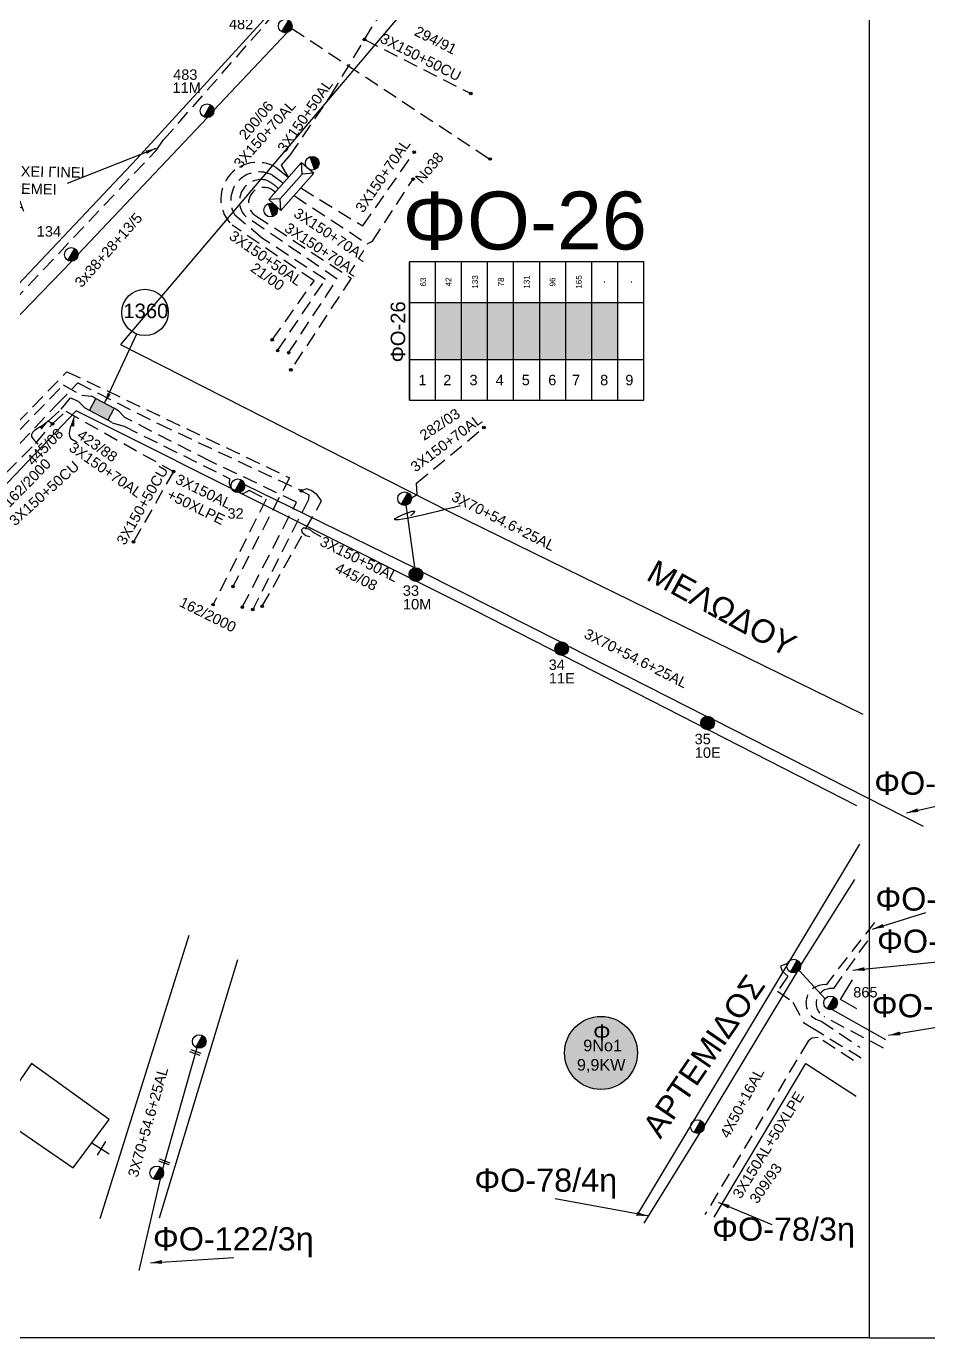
# Model space of a CAD drawing. Header units: millimetres. Extents: x 911 to 5440, y 753 to 2084.
# Drawn here: x 2813.8 to 2969.6, y 756.3 to 982.8 of the extents above; entities that cross this region are included whole.
import ezdxf
from ezdxf.enums import TextEntityAlignment as Align

# ---------------------------------------------------------------- set-up
doc = ezdxf.new("R2010")
doc.units = ezdxf.units.MM
doc.linetypes.add('DASHED', pattern=[19.05, 12.7, -6.35])
for name, color, linetype in [('Link Box 4 Διευθύνσεων', 7, 'Continuous'), ('Άγνωστα', 7, 'Continuous'), ('Ασφαλειοκιβώτια Χ.Τ 9 αναχωρήσεων', 7, 'Continuous'), ('Γυμνά εναέρια ΧΤ και ΦΟΠ (3Φ)   4x50+16AL', 7, 'Continuous'), ('Επιγραφές - Σχήματα', 7, 'Continuous'), ('Καλώδια ΧΤ   3x150+50AL', 7, 'DASHED'), ('Καλώδια ΧΤ   3x150+50CU', 7, 'DASHED'), ('Καλώδια ΧΤ   3x150AL+50XLPE', 7, 'DASHED'), ('Μηχανική τομή', 7, 'Continuous'), ('Στύλος Ξύλινος', 7, 'Continuous'), ('Στύλος Ξύλινος @ 1', 7, 'Continuous'), ('Στύλος ΦΜ', 7, 'Continuous'), ('Στύλος ΦΜ @ 1', 7, 'Continuous'), ('Συνδέσεις', 7, 'Continuous'), ('Συνεστραμμένα ΧΤ   3x70+54.6+25 AL', 7, 'SYN_LINE'), ('Υποσταθμός εναέριος 2 στύλων', 7, 'Continuous'), ('Υποσταθμός πόλεως', 7, 'Continuous'), ('Υπόβαθρο ΔΕΗ', 7, 'Continuous'), ('Υπόγεια καλώδια Δικτύου ΧΤ και Παρ. ΧΤ - 3X150+70 AL', 7, 'DASHED'), ('Χώρος', 7, 'Continuous')]:
    doc.layers.add(name, color=color, linetype=linetype)
doc.styles.get("Standard").update_dxf_attribs({"font": 'arial.ttf'})
doc.linetypes.add('SYN_LINE', pattern='A,0.5,-0.0001,["/\\/\\/\\/",Standard,S=0.1,R=0,X=0,Y=-0.05],-0.25', length=0.7501)
doc.dimstyles.new('ISO-25', dxfattribs={"dimtxt": 2.5, "dimasz": 1.8, "dimexe": 1.25, "dimexo": 0.625, "dimtad": 1, "dimtxsty": 'Standard', "dimcen": 1.8, "dimadec": 0, "dimazin": 0, "dimtfac": 1, "dimtmove": 0, "dimatfit": 3, "dimfxl": 1.25, "dimarcsym": 0})

# ---------------------------------------------------------------- blocks, each defined once
blk = doc.blocks.new('ΥΠΑΡΧΩΝ ΤΣΙΜΕΝΤΕΝΙΟΣ ΣΤΥΛΟΣ')
at = {"layer": 'Στύλος ΦΜ'}
blk.add_hatch(color=7, dxfattribs=at).paths.add_polyline_path([(-1.29, -2.28, 0.574793), (2.62, 0, 0.268822), (1.3, 2.27)])
at = {"layer": 'Στύλος ΦΜ', "color": 7}
blk.add_line((-1.29, -2.28), (1.3, 2.27), dxfattribs=at)
blk.add_circle((0, 0), 2.62, dxfattribs=at)
at = {"layer": 'Στύλος ΦΜ', "flags": 4}
for tag, p in [('ΑΡΙΘΜΟΣ', (-4.68, 8.05)), ('ΤΥΠΟΣ', (-4.91, 3.03))]:
    blk.add_attdef(tag, p, '', height=4, dxfattribs=at)
blk = doc.blocks.new('LINK BOX 4 ΑΝΑΧΩΡΗΣΕΩΝ')
at = {"layer": 'Link Box 4 Διευθύνσεων', "ltscale": 40}
blk.add_hatch(color=256, dxfattribs=at).paths.add_polyline_path([(-3.54, 0), (-3.54, -4.67), (3.54, -4.67), (3.54, 0)])
for p, q in [((-3.54, 0), (-5.33, 0)), ((5.33, 0), (3.54, 0)), ((-3.54, -4.67), (-5.33, -4.67)), ((5.33, -4.67), (3.54, -4.67))]:
    blk.add_line(p, q, dxfattribs=at)
blk.add_lwpolyline([(-3.54, -4.67), (-3.54, 0), (3.54, 0), (3.54, -4.67)], close=True, dxfattribs=at)
blk = doc.blocks.new('ΥΠΑΡΧΩΝ ΞΥΛΙΝΟΣ ΣΤΥΛΟΣ')
at = {"layer": 'Στύλος Ξύλινος'}
h = blk.add_hatch(color=7, dxfattribs=at)
h.paths.add_polyline_path([(-2.62, 0, 0.270008), (-1.29, -2.28), (1.3, 2.27, 0.576266)])
h.paths.add_polyline_path([(-1.29, -2.28, 0.574793), (2.62, 0, 0.268822), (1.3, 2.27)])
at = {"layer": 'Στύλος Ξύλινος', "color": 7}
blk.add_line((-1.29, -2.28), (1.3, 2.27), dxfattribs=at)
blk.add_circle((0, 0), 2.62, dxfattribs=at)
at = {"layer": 'Στύλος Ξύλινος', "flags": 4}
for tag, p in [('ΑΡΙΘΜΟΣ', (-4.91, 8.6)), ('ΤΥΠΟΣ', (-4.85, 3.39))]:
    blk.add_attdef(tag, p, '', height=4, dxfattribs=at)
blk = doc.blocks.new('ΥΠΟΣΤΑΘΜΟΣ ΕΝΑΕΡΙΟΣ ΕΠΙ 2 ΣΤΥΛΩΝ')
at = {"layer": 'Υποσταθμός εναέριος 2 στύλων', "linetype": 'Continuous'}
for points in [[(-11.97, -2.11, 0.574793), (-8.45, -0.07, 0.268822), (-9.64, 1.98)], [(9.68, -2.15, 0.574793), (13.19, -0.1, 0.268822), (12.01, 1.95)]]:
    blk.add_hatch(color=256, dxfattribs=at).paths.add_polyline_path(points)
for p, q in [((-11.97, -2.11), (-9.64, 1.98)), ((9.68, -2.15), (12.01, 1.95))]:
    blk.add_line(p, q, dxfattribs=at)
for centre in [(-10.81, -0.07), (10.84, -0.1)]:
    blk.add_circle(centre, 2.36, dxfattribs=at)
at = {"layer": 'Υποσταθμός πόλεως', "linetype": 'Continuous', "ltscale": 40}
blk.add_lwpolyline([(-8.57, 2.82), (8.57, 2.82), (8.57, -2.82), (-8.57, -2.82)], close=True, dxfattribs=at)
for points in [[(-5.75, 0), (-8.57, 2.82)], [(-8.57, -2.82), (-5.75, 0)], [(-5.75, 0), (5.75, 0)], [(5.75, 0), (8.57, 2.82)], [(8.57, -2.82), (5.75, 0)]]:
    blk.add_lwpolyline(points, dxfattribs=at)
at = {"layer": 'Υποσταθμός εναέριος 2 στύλων', "ltscale": 40, "flags": 1}
for tag, p in [('ΜΕΤΑΣΧΗΜΑΤΙΣΜΟΣ', (14.09, 2.51)), ('ΙΣΧΥΣ', (14.07, -0.28)), ('ΑΡΙΘΜΟΣ', (14.19, -3))]:
    blk.add_attdef(tag, p, '', height=1.8, dxfattribs=at)
blk = doc.blocks.new('ΜΗΧΑΝΙΚΗ ΤΟΜΗ')
at = {"layer": 'Μηχανική τομή', "ltscale": 40}
for p, q in [((-1.89, 0.78), (1.89, 0.78)), ((1.89, 0), (-1.89, 0))]:
    blk.add_line(p, q, dxfattribs=at)
blk = doc.blocks.new('_ΣΥΝΔΕΣΗ')
at = {"layer": 'Συνδέσεις', "linetype": 'SYN_LINE', "ltscale": 40}
blk.add_hatch(color=256, dxfattribs=at).paths.add_polyline_path([(0.5, -0.01, 1), (-0.5, -0.01, 1)])
at = {"layer": 'Συνδέσεις'}
blk.add_circle((0, -0.01), 0.5, dxfattribs=at)
blk = doc.blocks.new('ΑΣΦΑΛΕΙΟΚΙΒΩΤΙΟ ΥΠΟΣΤΑΘΜΟΥ 9 ΑΝΑΧΩΡΗΣΕΩΝ')
at = {"layer": 'Ασφαλειοκιβώτια Χ.Τ 9 αναχωρήσεων', "ltscale": 40}
for p, q in [((-23.8, 40.36), (24.02, 40.36)), ((-9.72, 40.36), (-9.72, -40.64)), ((9.94, 40.36), (9.94, -40.64)), ((-23.8, 31.36), (24.02, 31.36)), ((-23.8, 22.36), (24.02, 22.36)), ((-23.8, 13.36), (24.02, 13.36)), ((-23.8, 4.36), (24.02, 4.36)), ((-23.8, -4.64), (24.02, -4.64)), ((-23.8, -13.64), (24.02, -13.64)), ((-23.8, -22.64), (24.02, -22.64)), ((-23.8, -31.64), (24.02, -31.64))]:
    blk.add_line(p, q, dxfattribs=at)
at = {"layer": 'Ασφαλειοκιβώτια Χ.Τ 9 αναχωρήσεων'}
blk.add_lwpolyline([(-23.8, -40.64), (24.02, -40.64), (24.02, 40.36), (-23.8, 40.36)], close=True, dxfattribs=at)
for s, p in [('1', (-18.61, 37.24)), ('2', (-18.61, 28.67)), ('3', (-18.61, 19.6)), ('4', (-18.61, 10.58)), ('5', (-18.61, 1.57)), ('6', (-18.61, -7.57)), ('7', (-18.61, -15.81)), ('8', (-18.61, -25.5)), ('9', (-18.61, -34.19))]:
    blk.add_text(s, height=3.6, rotation=270, dxfattribs=at).set_placement(p)
at = {"layer": 'Ασφαλειοκιβώτια Χ.Τ 9 αναχωρήσεων', "ltscale": 40}
for tag, height, p in [('ΟΝΟΜΑ', 5, (-0.16, 44.31)), ('ΚΕΙΜΕΝΟ 1', 2, (17.06, 35.59)), ('ΚΕΙΜΕΝΟ 2', 2, (17.06, 26.88)), ('ΚΕΙΜΕΝΟ 3', 2, (17.06, 17.69)), ('ΚΕΙΜΕΝΟ 4', 2, (17.06, 8.71)), ('ΚΕΙΜΕΝΟ 5', 2, (17.06, -0.13)), ('ΚΕΙΜΕΝΟ 6', 2, (17.06, -9.05)), ('ΚΕΙΜΕΝΟ 7', 2, (17.06, -18.13)), ('ΚΕΙΜΕΝΟ 8', 2, (17.06, -26.85)), ('ΚΕΙΜΕΝΟ 9', 2, (17.06, -35.99)), ('ΣΧ', 2, (-0.1, -42.64))]:
    blk.add_attdef(tag, text='', height=height, dxfattribs=at).set_placement(p, align=Align.MIDDLE_CENTER)
blk = doc.blocks.new('ΧΩΡΟΣ')
at = {"layer": 'Χώρος', "ltscale": 40, "true_color": 0xff4747}
blk.add_hatch(color=13, dxfattribs=at).paths.add_polyline_path([(12.17, -0.19, 1), (-13.03, -0.19, 1)])
at = {"layer": 'Χώρος', "ltscale": 40}
blk.add_circle((-0.43, -0.19), 12.6, dxfattribs=at)
at = {"layer": 'Χώρος', "ltscale": 30, "insert": (-3.14, 9.64), "char_height": 5.4, "width": 408.8913, "attachment_point": 1}
blk.add_mtext('Φ', dxfattribs=at)
at = {"layer": 'Χώρος', "ltscale": 40}
blk.add_attdef('ΑΡΙΘΜΟΣ_001', (-5.24, -3.99), '', height=5.4, dxfattribs=at)

msp = doc.modelspace()

# ---------------------------------------------------------------- hatches: boundary and pattern name
at = {"layer": 'Ασφαλειοκιβώτια Χ.Τ 9 αναχωρήσεων'}
for color, points in [(85, [(2888.95, 935.12), (2884.45, 935.12), (2884.45, 925.29), (2888.95, 925.29)]), (2, [(2893.45, 935.12), (2888.95, 935.12), (2888.95, 925.29), (2893.45, 925.29)]), (27, [(2897.95, 935.12), (2893.45, 935.12), (2893.45, 925.29), (2897.95, 925.29)]), (1, [(2902.45, 935.12), (2897.95, 935.12), (2897.95, 925.29), (2902.45, 925.29)]), (5, [(2906.95, 935.12), (2902.45, 935.12), (2902.45, 925.29), (2906.95, 925.29)]), (173, [(2911.45, 935.12), (2906.95, 935.12), (2906.95, 925.29), (2911.45, 925.29)]), (30, [(2915.95, 935.12), (2911.45, 935.12), (2911.45, 925.29), (2915.95, 925.29)])]:
    msp.add_hatch(color=color, dxfattribs=at).paths.add_polyline_path(points)

# ---------------------------------------------------------------- linework, layer by layer
at = {"layer": 'Άγνωστα', "linetype": 'DASHED', "ltscale": 0.2}
msp.add_lwpolyline([(2803.69, 926.95), (2836.17, 961.33), (2837.54, 963.21), (2857.03, 985.42), (2859.86, 986.66), (2873.48, 1007.6), (2881.04, 1020.68), (2882.22, 1024.9), (2884.93, 1026.23), (2900.53, 1052.44)], dxfattribs=at)
at = {"layer": 'Άγνωστα', "color": 133}
for points in [[(2846.22, 968.37), (2858.86, 981.74)], [(2822.78, 943.51), (2845.11, 967.07)], [(2802.48, 922.49), (2821.67, 942.26)]]:
    msp.add_lwpolyline(points, dxfattribs=at)
at = {"layer": 'Άγνωστα', "color": 133, "linetype": 'DASHED', "ltscale": 0.2}
msp.add_lwpolyline([(2859.65, 982.48), (2893.7, 960)], dxfattribs=at)
at = {"layer": 'Γυμνά εναέρια ΧΤ και ΦΟΠ (3Φ)   4x50+16AL', "color": 1}
for points in [[(2956.81, 835.49), (2947.49, 820.69)], [(2946.85, 819.48), (2930.85, 792.95)], [(2947.22, 819.78), (2951.73, 814.89)], [(2952.93, 813.03), (2962.16, 807.88)], [(2930.07, 791.7), (2920.45, 776.12)]]:
    msp.add_lwpolyline(points, dxfattribs=at)
at = {"layer": 'Επιγραφές - Σχήματα'}
for points in [[(2959.33, 1782.88), (2959.33, 1782.88), (2959.33, 756.34), (954.14, 756.34), (954.14, 1770.68), (954.14, 1770.68)], [(2864.72, 894.65), (2863.3, 895.47), (2862.75, 895.94), (2861.66, 896.23), (2861.32, 895.87), (2861.37, 895.47), (2862.06, 894.87), (2862.78, 894.72)]]:
    msp.add_lwpolyline(points, dxfattribs=at)
at = {"layer": 'Επιγραφές - Σχήματα', "ltscale": 10}
msp.add_lwpolyline([(2959.33, 756.34), (3199.2, 756.34), (3198.57, 1782.88), (3198.57, 1782.88)], dxfattribs=at)
at = {"layer": 'Επιγραφές - Σχήματα'}
msp.add_circle((2834.32, 933.43), 4, dxfattribs=at)
at = {"layer": 'Επιγραφές - Σχήματα', "color": 0, "ltscale": 0.2}
msp.add_spline([(2888.74, 900), (2878.5, 898.33), (2880.88, 899.03), (2880.21, 898.31)], degree=3, dxfattribs=at)
at = {"layer": 'Καλώδια ΧΤ   3x150+50AL', "color": 27, "ltscale": 0.2}
msp.add_lwpolyline([(2859.1, 956.76), (2857.86, 958.83), (2859.36, 960.56), (2866.41, 970.87), (2872.21, 980.57), (2901.11, 1026.9), (2903.44, 1028.16)], dxfattribs=at)
at = {"layer": 'Καλώδια ΧΤ   3x150+50AL', "color": 173, "ltscale": 0.2}
msp.add_lwpolyline([(2857.22, 926.83), (2865.46, 939.11), (2854.59, 946.21), (2849.84, 950.19, -0.763448), (2856.35, 957.11), (2858.21, 955.75)], format="xyb", dxfattribs=at)
at = {"layer": 'Καλώδια ΧΤ   3x150+50AL', "color": 5, "ltscale": 0.2}
msp.add_lwpolyline([(2859.12, 926.47), (2867.5, 939.19), (2851.67, 950.02, -0.760859), (2855.36, 956.23, -0.078965), (2857.35, 954.79, -8.153264)], format="xyb", dxfattribs=at)
msp.add_lwpolyline([(2818.35, 914.19), (2817.63, 914.62), (2819.87, 916.69), (2821.47, 918.7), (2822.76, 918.12), (2823.97, 916.89)], dxfattribs=at)
at = {"layer": 'Καλώδια ΧΤ   3x150+50AL', "color": 1, "ltscale": 0.2}
msp.add_lwpolyline([(2854.56, 882.68), (2864.79, 900.86), (2864.03, 901.94), (2863.02, 902.67), (2862.21, 902.97), (2861.32, 902.62)], dxfattribs=at)
at = {"layer": 'Καλώδια ΧΤ   3x150+50CU', "color": 27, "ltscale": 0.2}
msp.add_lwpolyline([(2872.21, 980.57), (2890.55, 971.23)], dxfattribs=at)
at = {"layer": 'Καλώδια ΧΤ   3x150+50CU', "color": 2, "ltscale": 0.2}
msp.add_lwpolyline([(2768.76, 892.21), (2773.97, 886.48), (2770.72, 883.69), (2775.45, 878.72), (2787.08, 890.3), (2788.43, 889.68), (2820.83, 923.19), (2859.26, 904.86), (2849.51, 886.08)], dxfattribs=at)
at = {"layer": 'Καλώδια ΧΤ   3x150+50CU', "color": 5, "ltscale": 0.2}
msp.add_lwpolyline([(2839.26, 905.96), (2832.32, 893.81)], dxfattribs=at)
at = {"layer": 'Καλώδια ΧΤ   3x150AL+50XLPE', "color": 1, "ltscale": 0.2}
for points in [[(2766.62, 889.93), (2768.99, 887.67), (2764.69, 883.4), (2775.85, 872.74), (2789.1, 886.87), (2804.81, 902.42), (2819.11, 917.5), (2822.72, 921.24), (2836.62, 914.22), (2861.32, 902.62), (2862.63, 901.93), (2862.52, 901.09), (2852.92, 882.13)], [(2945.23, 820.97), (2944.05, 820.53), (2944.29, 819.66), (2945.29, 818.77), (2943.5, 816.22), (2946.18, 814.3), (2948.02, 810.77), (2949.31, 809.98), (2958.95, 804.08)]]:
    msp.add_lwpolyline(points, dxfattribs=at)
at = {"layer": 'Καλώδια ΧΤ   3x150AL+50XLPE', "color": 6, "ltscale": 0.2}
for points in [[(2771.99, 892.82), (2773.52, 891.45), (2773.43, 890.6), (2766.44, 883.42), (2775.39, 875.13), (2796.67, 896.53), (2820.2, 920.89), (2823.44, 919.11), (2825.07, 918.95)], [(2851.12, 882.53), (2860.49, 900.64), (2845.7, 907.67), (2830.86, 915.27), (2829.77, 916.44)]]:
    msp.add_lwpolyline(points, dxfattribs=at)
at = {"layer": 'Καλώδια ΧΤ   3x150AL+50XLPE', "color": 5, "ltscale": 0.2}
msp.add_lwpolyline([(2766.19, 889.46), (2767.79, 887.83), (2762.95, 882.76), (2775.55, 870.46), (2815.42, 910.81), (2818.35, 914.19), (2820.66, 916.34)], dxfattribs=at)
at = {"layer": 'Καλώδια ΧΤ   3x150AL+50XLPE', "color": 6, "ltscale": 0.2}
msp.add_lwpolyline([(2828.66, 914.38), (2830.71, 913.77), (2848.96, 904.71, 0.791503), (2852.23, 902.74), (2855.24, 901.15), (2846.07, 882.96)], format="xyb", dxfattribs=at)
at = {"layer": 'Καλώδια ΧΤ   3x150AL+50XLPE', "color": 5, "ltscale": 0.2}
msp.add_lwpolyline([(2960.23, 828.06), (2951.88, 817.31, 0.957071), (2951, 811.07), (2957.7, 806.52)], format="xyb", dxfattribs=at)
at = {"layer": 'Καλώδια ΧΤ   3x150AL+50XLPE', "color": 62, "ltscale": 0.2}
msp.add_lwpolyline([(2961.78, 806.38), (2951.57, 811.77, -0.851218), (2953.21, 816.64), (2959.2, 825.07)], format="xyb", dxfattribs=at)
at = {"layer": 'Καλώδια ΧΤ   3x150AL+50XLPE', "color": 173, "ltscale": 0.2}
msp.add_lwpolyline([(2956.62, 804.2), (2950.51, 808.22), (2949.42, 808.1), (2948.79, 807.59), (2930.98, 777.63)], dxfattribs=at)
at = {"layer": 'Συνεστραμμένα ΧΤ   3x70+54.6+25 AL', "color": 85, "ltscale": 20}
for points in [[(2851.52, 903.7), (2880.88, 889.3)], [(2882.13, 888.65), (2906.07, 876.51)], [(2907.32, 875.83), (2931.22, 863.67)], [(2932.45, 863.12), (2968.64, 844.7)], [(2843.28, 806.4), (2837.33, 785.46)], [(2836.95, 783.8), (2833.23, 767.96)]]:
    msp.add_lwpolyline(points, dxfattribs=at)
at = {"layer": 'Συνεστραμμένα ΧΤ   3x70+54.6+25 AL', "color": 85, "ltscale": 15}
msp.add_lwpolyline([(2881.08, 888.14), (2879.4, 900.12)], dxfattribs=at)
at = {"layer": 'Υπόβαθρο ΔΕΗ'}
for points in [[(2921.24, 1048.91), (2900.39, 1015.84), (2886.31, 994.19), (2830.12, 927.86), (2886.97, 899), (2958.22, 864.05)], [(2676.73, 883.39), (2676.73, 883.39), (2676.96, 928.53), (2681.7, 953.14), (2679.49, 963.56), (2682.87, 973.55), (2692.57, 981.22), (2708.5, 1017.05), (2717.46, 1036.13), (2826.12, 995.04), (2854.85, 983.93), (2832.92, 959.97), (2785.94, 910.29), (2751.83, 874.15), (2731.59, 853.29), (2731.59, 853.29)], [(2957.22, 848.22), (2891.35, 881.86), (2822.42, 916.41), (2735.17, 824.9), (2725.92, 814.83), (2798.01, 777.17)], [(2919.23, 777.39), (2957.7, 841.58)], [(2841.91, 825.82), (2826.55, 776.87)], [(2836.82, 777.08), (2850.33, 821.65)], [(2957.21, 813.16), (2954.39, 814.75), (2956.48, 818.18)], [(2821.92, 785.67), (2828.13, 794.04), (2814.73, 803.69), (2808.59, 794.85), (2821.92, 785.67)], [(2932.58, 777.15), (2948.39, 803.73), (2957.09, 798.09)], [(2825.15, 790.03), (2828.16, 788.11)], [(2827.48, 790.22), (2826.08, 787.9)]]:
    msp.add_lwpolyline(points, dxfattribs=at)
at = {"layer": 'Υπόγεια καλώδια Δικτύου ΧΤ και Παρ. ΧΤ - 3X150+70 AL', "color": 2, "ltscale": 0.2}
msp.add_lwpolyline([(2861.22, 954.91), (2871.9, 948.36), (2880.81, 961.09)], dxfattribs=at)
at = {"layer": 'Υπόγεια καλώδια Δικτύου ΧΤ και Παρ. ΧΤ - 3X150+70 AL', "color": 30, "ltscale": 0.2}
msp.add_lwpolyline([(2856.29, 928.69), (2863.52, 938.89), (2849.37, 948.47, -0.892404), (2856.96, 958.46), (2859.1, 956.76)], format="xyb", dxfattribs=at)
at = {"layer": 'Υπόγεια καλώδια Δικτύου ΧΤ και Παρ. ΧΤ - 3X150+70 AL', "color": 85, "ltscale": 0.2}
for points in [[(2860.05, 953.59), (2872.69, 945.28), (2873.57, 945.71), (2880.61, 956.46)], [(2880.3, 901.38), (2881.3, 901.97), (2881.17, 903.94), (2892.81, 913.54)]]:
    msp.add_lwpolyline(points, dxfattribs=at)
at = {"layer": 'Υπόγεια καλώδια Δικτύου ΧΤ και Παρ. ΧΤ - 3X150+70 AL', "color": 1, "ltscale": 0.2}
msp.add_lwpolyline([(2856.79, 954.15, 1.151932), (2853.47, 950.1), (2869.91, 939.33), (2859.51, 923.51)], format="xyb", dxfattribs=at)
at = {"layer": 'Υπόγεια καλώδια Δικτύου ΧΤ και Παρ. ΧΤ - 3X150+70 AL', "color": 5, "ltscale": 0.2}
msp.add_lwpolyline([(2820.66, 916.34), (2839.26, 905.96)], dxfattribs=at)

# ---------------------------------------------------------------- block references
at = {"layer": 'Link Box 4 Διευθύνσεων', "xscale": 0.4999999999999632, "yscale": 0.4999999999999632, "zscale": 0.4999999999999632, "rotation": 331.8491473869632}
msp.add_blockref('LINK BOX 4 ΑΝΑΧΩΡΗΣΕΩΝ', (2827.42, 917.7), dxfattribs=at)
at = {"layer": 'Ασφαλειοκιβώτια Χ.Τ 9 αναχωρήσεων', "xscale": 0.5, "yscale": 0.5, "zscale": 0.5, "rotation": 90}
msp.add_blockref('ΑΣΦΑΛΕΙΟΚΙΒΩΤΙΟ ΥΠΟΣΤΑΘΜΟΥ 9 ΑΝΑΧΩΡΗΣΕΩΝ', (2900.14, 930.15), dxfattribs=at).add_auto_attribs({'ΟΝΟΜΑ': 'ΦΟ-26', 'ΚΕΙΜΕΝΟ 2': '42', 'ΚΕΙΜΕΝΟ 1': '63', 'ΚΕΙΜΕΝΟ 3': '133', 'ΚΕΙΜΕΝΟ 4': '78', 'ΚΕΙΜΕΝΟ 5': '131', 'ΚΕΙΜΕΝΟ 6': '96', 'ΚΕΙΜΕΝΟ 7': '165', 'ΚΕΙΜΕΝΟ 8': '-', 'ΚΕΙΜΕΝΟ 9': '-'})
at = {"layer": 'Μηχανική τομή', "xscale": 0.5000000000003503, "yscale": 0.5000000000003503, "zscale": 0.5000000000003503, "rotation": 160.1812483654006}
for p in [(2843.1, 805.79), (2837.74, 786.9)]:
    msp.add_blockref('ΜΗΧΑΝΙΚΗ ΤΟΜΗ', p, dxfattribs=at)
at = {"layer": 'Στύλος Ξύλινος @ 1', "ltscale": 40}
ref = msp.add_blockref('ΥΠΑΡΧΩΝ ΞΥΛΙΝΟΣ ΣΤΥΛΟΣ', (2881.08, 888.14), dxfattribs=dict(at, xscale=0.4499999999998181, yscale=0.4499999999998181, zscale=0.4499999999998181))
ref.add_attrib('ΤΥΠΟΣ', '10M', (2878.86, 882.13), dxfattribs={"layer": 'Στύλος Ξύλινος', "height": 1.8, "flags": 4})
ref.add_attrib('ΑΡΙΘΜΟΣ', '33', (2878.83, 884.48), dxfattribs={"layer": 'Στύλος Ξύλινος', "height": 1.8, "flags": 4})
ref = msp.add_blockref('ΥΠΑΡΧΩΝ ΞΥΛΙΝΟΣ ΣΤΥΛΟΣ', (2906.25, 875.35), dxfattribs=dict(at, xscale=0.4499999999998181, yscale=0.4499999999998181, zscale=0.4499999999998181))
ref.add_attrib('ΤΥΠΟΣ', '11E', (2904.04, 869.34), dxfattribs={"layer": 'Στύλος Ξύλινος', "height": 1.8, "flags": 4})
ref.add_attrib('ΑΡΙΘΜΟΣ', '34', (2904.01, 871.68), dxfattribs={"layer": 'Στύλος Ξύλινος', "height": 1.8, "flags": 4})
ref = msp.add_blockref('ΥΠΑΡΧΩΝ ΞΥΛΙΝΟΣ ΣΤΥΛΟΣ', (2931.44, 862.51), dxfattribs=dict(at, xscale=0.4499999999998181, yscale=0.4499999999998181, zscale=0.4499999999998181))
ref.add_attrib('ΤΥΠΟΣ', '10E', (2929.23, 856.5), dxfattribs={"layer": 'Στύλος Ξύλινος', "height": 1.8, "flags": 4})
ref.add_attrib('ΑΡΙΘΜΟΣ', '35', (2929.2, 858.85), dxfattribs={"layer": 'Στύλος Ξύλινος', "height": 1.8, "flags": 4})
at = {"layer": 'Στύλος ΦΜ @ 1', "ltscale": 40}
ref = msp.add_blockref('ΥΠΑΡΧΩΝ ΤΣΙΜΕΝΤΕΝΙΟΣ ΣΤΥΛΟΣ', (2858.54, 982.88), dxfattribs=dict(at, xscale=0.4499999999998181, yscale=0.4499999999998181, zscale=0.4499999999998181))
ref.add_attrib('ΤΥΠΟΣ', '482', (2848.81, 982.34), dxfattribs={"layer": 'Στύλος ΦΜ', "height": 1.8, "flags": 4})
ref = msp.add_blockref('ΥΠΑΡΧΩΝ ΤΣΙΜΕΝΤΕΝΙΟΣ ΣΤΥΛΟΣ', (2845.05, 968.25), dxfattribs=dict(at, xscale=0.4499999999998181, yscale=0.4499999999998181, zscale=0.4499999999998181))
ref.add_attrib('ΤΥΠΟΣ', '11M', (2839.07, 971.33), dxfattribs={"layer": 'Στύλος ΦΜ', "height": 1.8, "flags": 4})
ref.add_attrib('ΑΡΙΘΜΟΣ', '483', (2839.18, 973.59), dxfattribs={"layer": 'Στύλος ΦΜ', "height": 1.8, "flags": 4})
ref = msp.add_blockref('ΥΠΑΡΧΩΝ ΤΣΙΜΕΝΤΕΝΙΟΣ ΣΤΥΛΟΣ', (2821.6, 943.44), dxfattribs=dict(at, xscale=0.4499999999998181, yscale=0.4499999999998181, zscale=0.4499999999998181))
ref.add_attrib('ΤΥΠΟΣ', '134', (2815.63, 946.52), dxfattribs={"layer": 'Στύλος ΦΜ', "height": 1.8, "flags": 4})
ref = msp.add_blockref('ΥΠΑΡΧΩΝ ΤΣΙΜΕΝΤΕΝΙΟΣ ΣΤΥΛΟΣ', (2850.36, 903.48), dxfattribs=dict(at, xscale=0.4499999999998181, yscale=0.4499999999998181, zscale=0.4499999999998181))
ref.add_attrib('ΤΥΠΟΣ', '32', (2848.56, 897.8), dxfattribs={"layer": 'Στύλος ΦΜ', "height": 1.8, "flags": 4})
at = {"layer": 'Στύλος ΦΜ @ 1', "ltscale": 40, "xscale": 0.4499999999998181, "yscale": 0.4499999999998181, "zscale": 0.4499999999998181}
for p in [(2879.13, 901.26), (2946.32, 820.53), (2843.68, 807.51), (2929.68, 792.82), (2836.35, 784.81)]:
    msp.add_blockref('ΥΠΑΡΧΩΝ ΤΣΙΜΕΝΤΕΝΙΟΣ ΣΤΥΛΟΣ', p, dxfattribs=at)
at = {"layer": 'Στύλος ΦΜ @ 1', "ltscale": 40}
ref = msp.add_blockref('ΥΠΑΡΧΩΝ ΤΣΙΜΕΝΤΕΝΙΟΣ ΣΤΥΛΟΣ', (2952.66, 814.17), dxfattribs=dict(at, xscale=0.4499999999998181, yscale=0.4499999999998181, zscale=0.4499999999998181))
ref.add_attrib('ΤΥΠΟΣ', '865', (2956.58, 815.12), dxfattribs={"layer": 'Στύλος ΦΜ', "height": 1.8, "flags": 4})
at = {"layer": 'Συνδέσεις', "xscale": 0.4499999999998181, "yscale": 0.4499999999998181, "zscale": 0.4499999999998181}
for p in [(2872.21, 980.57), (2890.55, 971.23), (2880.81, 961.09), (2893.92, 959.92), (2880.61, 956.46), (2856.29, 928.69), (2857.22, 926.83), (2859.12, 926.47), (2859.51, 923.51), (2818.35, 914.19), (2892.81, 913.54), (2839.26, 905.96), (2861.32, 902.62), (2832.32, 893.81), (2849.51, 886.08), (2846.07, 882.96), (2851.12, 882.53), (2852.92, 882.13), (2854.56, 882.68)]:
    msp.add_blockref('_ΣΥΝΔΕΣΗ', p, dxfattribs=at)
at = {"layer": 'Υποσταθμός εναέριος 2 στύλων', "xscale": 0.500000000000107, "yscale": 0.500000000000107, "zscale": 0.500000000000107, "rotation": 48.482536427265}
msp.add_blockref('ΥΠΟΣΤΑΘΜΟΣ ΕΝΑΕΡΙΟΣ ΕΠΙ 2 ΣΤΥΛΩΝ', (2859.57, 955.17), dxfattribs=at)
at = {"layer": 'Χώρος'}
ref = msp.add_blockref('ΧΩΡΟΣ', (2913.25, 805.63), dxfattribs=dict(at, xscale=0.5, yscale=0.5, zscale=0.5))
ref.add_attrib('ΑΡΙΘΜΟΣ_001', '9Νο1', (2909.98, 805.82), dxfattribs={"ltscale": 40, "height": 2})
ref.add_attrib('ΑΡΙΘΜΟΣ_002', '9,9ΚW', (2908.88, 802.48), dxfattribs={"ltscale": 40, "height": 2})

# ---------------------------------------------------------------- texts
at = {"layer": 'Γυμνά εναέρια ΧΤ και ΦΟΠ (3Φ)   4x50+16AL', "color": 7, "char_height": 1.8, "attachment_point": 1}
for s, insert, width, rotation in [('3X70+54.6+25AL', (2887.88, 902.62), 47.1088, 333.0985), ('3X70+54.6+25AL', (2910.75, 878.92), 47.1088, 333.0985), ('4X50+16AL', (2933.48, 791.49), 168.3718, 61.9286)]:
    msp.add_mtext(s, dxfattribs=dict(at, insert=insert, width=width, rotation=rotation))
at = {"layer": 'Επιγραφές - Σχήματα', "color": 7, "char_height": 1.8, "width": 168.3718, "attachment_point": 1}
for s, insert, rotation in [('294/91', (2881.46, 982.97), 333.2861), ('200/06', (2850.36, 964.21), 50.2851), ('No38', (2880.78, 956.68), 50.1468), ('{\\LΠΡΟΣΟΧΗ} ΕΧΕΙ ΓΙΝΕΙ\\PΥΠΟΓ. ΕΚΚΡΕΜΕΙ\\PΣχ. ΑΠΟ ΔΠΑ', (2798.07, 959.01), 358.8181), ('3x38+28+13/5', (2822.01, 938.77), 48.5328), ('21/00', (2853.42, 942.15), 325.0025), ('282/03', (2881.51, 912.72), 33.5311), ('445/08', (2813.71, 908.1), 45.7046), ('423/88', (2823.48, 913.34), 325.0025), ('162/2000', (2809.63, 900.87), 45.7046), ('445/08', (2867.77, 890.31), 333.6134), ('162/2000', (2840.88, 884.38), 333.6134), ('309/93', (2938.55, 780.38), 55.3742)]:
    msp.add_mtext(s, dxfattribs=dict(at, insert=insert, rotation=rotation))
at = {"layer": 'Επιγραφές - Σχήματα', "attachment_point": 1}
for s, insert, char_height, width in [('ΦΟ-26', (2878.76, 954.29), 10, 11.1692), ('1360', (2830.58, 934.94), 2.5, 5.5083), ('ΦΟ-53/7η ', (2960.21, 854.12), 4, 11.1692), ('ΦΟ-78/2η ', (2960.4, 834.12), 4, 11.1692), ('ΦΟ-72/3η ', (2960.7, 826.84), 4, 11.1692), ('ΦΟ-78/5η ', (2959.78, 815.69), 4, 11.1692), ('ΦΟ-78/4η ', (2891.18, 785.56), 4, 11.1692), ('ΦΟ-78/3η ', (2932.23, 777.11), 4, 11.1692), ('ΦΟ-122/3η ', (2835.69, 775.42), 4, 11.1692)]:
    msp.add_mtext(s, dxfattribs=dict(at, insert=insert, char_height=char_height, width=width))
at = {"layer": 'Επιγραφές - Σχήματα', "char_height": 4, "width": 11.1692, "attachment_point": 1}
for s, insert, rotation in [('ΜΕΛΩΔΟΥ', (2922.56, 890.87), 331.0911), ('ΑΡΤΕΜΙΔΟΣ', (2919.98, 792.8), 55.6064)]:
    msp.add_mtext(s, dxfattribs=dict(at, insert=insert, rotation=rotation))
at = {"layer": 'Καλώδια ΧΤ   3x150+50AL', "color": 7, "char_height": 1.8, "width": 168.3718, "attachment_point": 1}
for insert, rotation in [((2857.04, 961.88), 55.2142), ((2849.7, 947.71), 325.2142), ((2865.14, 894.85), 333.8742)]:
    msp.add_mtext('3X150+50AL', dxfattribs=dict(at, insert=insert, rotation=rotation))
at = {"layer": 'Καλώδια ΧΤ   3x150+50CU', "color": 7, "char_height": 1.8, "width": 168.3718, "attachment_point": 1}
for insert, rotation in [((2875.57, 981.74), 333.1656), ((2810.69, 897.78), 42.0715), ((2829.29, 893.99), 60.0496)]:
    msp.add_mtext('3X150+50CU', dxfattribs=dict(at, insert=insert, rotation=rotation))
at = {"layer": 'Καλώδια ΧΤ   3x150AL+50XLPE', "color": 7, "char_height": 1.8, "width": 27.8484, "attachment_point": 5}
for s, insert, rotation in [('3X150AL\\P+50XLPE', (2843.78, 901.17), 333.9171), ('3X150AL+50XLPE', (2941.93, 789.64), 58.3588)]:
    msp.add_mtext(s, dxfattribs=dict(at, insert=insert, rotation=rotation))
at = {"layer": 'Συνεστραμμένα ΧΤ   3x70+54.6+25 AL', "color": 7, "insert": (2831.32, 784.41), "char_height": 1.8, "width": 168.3718, "attachment_point": 1, "rotation": 74.2969}
msp.add_mtext('3X70+54.6+25AL', dxfattribs=at)
at = {"layer": 'Υπόγεια καλώδια Δικτύου ΧΤ και Παρ. ΧΤ - 3X150+70 AL', "color": 7, "char_height": 1.8, "width": 168.3718, "attachment_point": 1}
for insert, rotation in [((2849.46, 959.32), 48.4543), ((2870.49, 951.52), 55.5073), ((2860.81, 951.6), 326.5888), ((2859.23, 949.05), 326.5888), ((2879.94, 907.19), 36.9593), ((2822.07, 911.16), 325.0904)]:
    msp.add_mtext('3X150+70AL', dxfattribs=dict(at, insert=insert, rotation=rotation))

# ---------------------------------------------------------------- leaders
at = {"layer": 'Επιγραφές - Σχήματα'}
for points in [[(2836.2, 961.74), (2820.86, 955.69)], [(2827.36, 917.73), (2832.89, 929.7)]]:
    msp.add_leader(points, dimstyle='ISO-25', override={"dimgap": 0.625, "dimtad": 0}, dxfattribs=at)
at = {"layer": 'Επιγραφές - Σχήματα', "path_type": 1}
for points in [[(2822.12, 915.53), (2821.46, 911.73), (2822.6, 910.98)], [(2817.63, 914.62), (2814.72, 912), (2815.84, 910.69)]]:
    msp.add_leader(points, dimstyle='ISO-25', override={"dimgap": 0.625, "dimtad": 0}, dxfattribs=at)
at = {"layer": 'Επιγραφές - Σχήματα', "ltscale": 40}
for points in [[(2965.78, 847.02), (2974.17, 848.9)], [(2959.88, 826.92), (2969.12, 829.77)], [(2956.53, 819.83), (2974.66, 821.62)], [(2962.69, 808.58), (2973.74, 810.46)], [(2921.15, 777.38), (2905.14, 780.34)], [(2933.28, 779.74), (2942.53, 775.9)], [(2835.27, 769.31), (2849.66, 770.2)]]:
    msp.add_leader(points, dimstyle='ISO-25', override={"dimasz": 2, "dimtad": 0}, dxfattribs=at)

doc.saveas('drawing.dxf')
